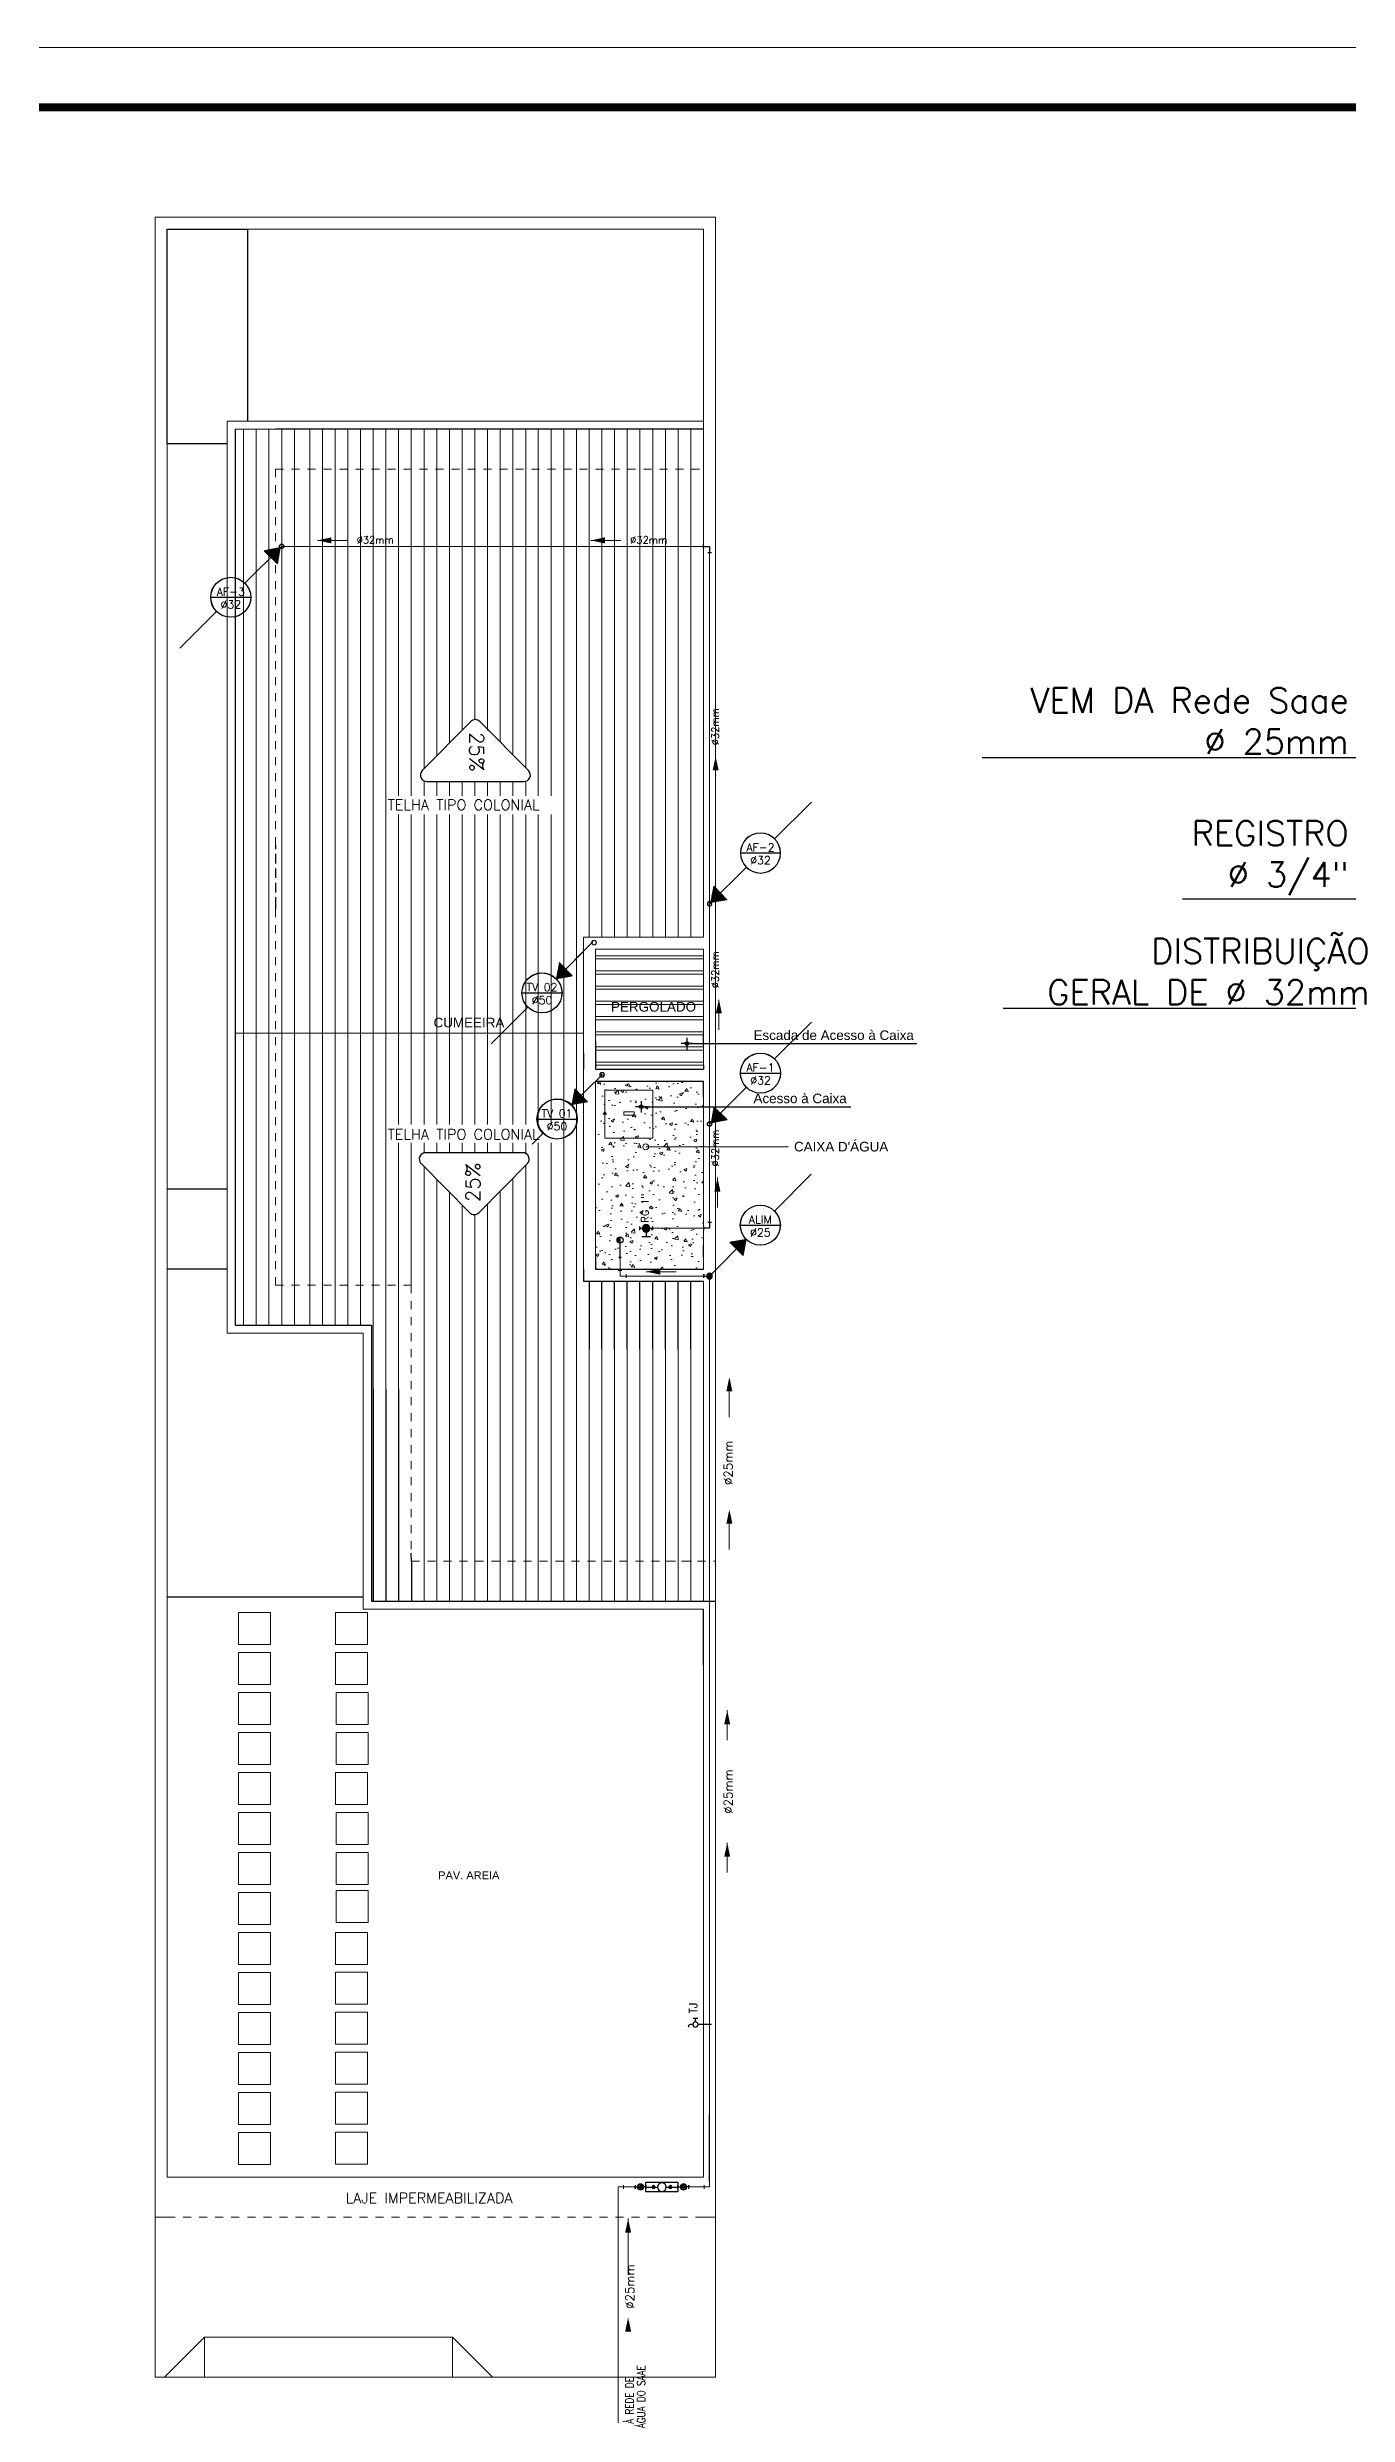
# Model space of a CAD drawing. Header units: millimetres. Extents: x 1345 to 2117, y 1214 to 1365.
# Drawn here: x 1946.42 to 1962.67, y 1266.45 to 1296.04 of the extents above; entities that cross this region are included whole.
import ezdxf
from ezdxf.enums import TextEntityAlignment as Align

# ---------------------------------------------------------------- set-up
doc = ezdxf.new("R2010")
doc.units = ezdxf.units.MM
doc.header["$LTSCALE"] = 0.5
doc.linetypes.add('HIDDEN2', pattern=[0.1875, 0.125, -0.0625])
for name, color, linetype in [('02', 2, 'Continuous'), ('08', 8, 'Continuous'), ('APBAN', 4, 'Continuous'), ('CONEXAO_AG_FRIA', 3, 'Continuous'), ('CONEXAO_ESGOTO', 7, 'Continuous'), ('CONEXÃO_HIDRÁULICA', 2, 'Continuous'), ('COTAS', 7, 'Continuous'), ('DETALHE_CONEXAO_EG', 3, 'Continuous'), ('DIVERSOS', 4, 'Continuous'), ('ESQUADRIAS', 3, 'Continuous'), ('HATCH', 8, 'Continuous'), ('PISO', 8, 'Continuous'), ('projeção 02', 7, 'HIDDEN2'), ('SIMBOLOS_AGUA', 3, 'Continuous'), ('texto pequeno', 3, 'Continuous'), ('TEXTO2', 3, 'Continuous'), ('TUBULAÇÃO_HIDRÁULICA', 5, 'Continuous'), ('TXT_0', 7, 'Continuous')]:
    doc.layers.add(name, color=color, linetype=linetype)
doc.styles.add('ADITIVOCAD', font='ROMANS.shx')
doc.styles.add('COTAS', font='romans.shx')
doc.styles.add('R80', font='simplex.shx', dxfattribs={"height": 0.2})
doc.styles.add('ROMANS', font='romans', dxfattribs={"height": 0.1})
doc.styles.add('SANSSERIF', font='sas_____.pfb', dxfattribs={"height": 1})
doc.styles.get("Standard").update_dxf_attribs({"font": 'arial.ttf'})
doc.dimstyles.new('COTAS', dxfattribs={"dimtxt": 0.08, "dimasz": 0.06, "dimexe": 0.18, "dimexo": 0.0625, "dimgap": 0.05, "dimtad": 1, "dimdec": 4, "dimzin": 4, "dimdsep": 46, "dimtxsty": 'R80', "dimblk1": 'DOT', "dimblk2": 'DOT', "dimsah": 1, "dimcen": 0.09, "dimse1": 1, "dimse2": 1, "dimclrt": 150, "dimadec": 0, "dimazin": 0, "dimtfac": 1, "dimtdec": 4, "dimtmove": 2, "dimatfit": 3, "dimldrblk": 'DOT', "dimfxl": 0, "dimtolj": 1, "dimtzin": 0, "dimarcsym": 0})
doc.dimstyles.new('ESCALA50', dxfattribs={"dimtxt": 0.1, "dimasz": 0.05, "dimexe": 0.18, "dimexo": 0.06, "dimgap": 0.1, "dimtad": 1, "dimzin": 4, "dimdsep": 46, "dimtxsty": 'Standard', "dimblk": 'BOLA', "dimcen": -0.06, "dimse1": 1, "dimse2": 1, "dimclrd": 7, "dimclrt": 7, "dimadec": 0, "dimazin": 0, "dimtfac": 1, "dimtix": 1, "dimtmove": 0, "dimatfit": 3, "dimldrblk": 'BOLA', "dimfxl": 0, "dimtolj": 1, "dimtzin": 4, "dimarcsym": 0})

# ---------------------------------------------------------------- blocks, each defined once
blk = doc.blocks.new('_Dot')
at = {"color": 0, "lineweight": -2}
blk.add_line((-0.5, 0), (-1, 0), dxfattribs=at)
at = {"color": 0, "const_width": 0.5}
blk.add_lwpolyline([(-0.25, 0, 1), (0.25, 0, 1)], format="xyb", close=True, dxfattribs=at)
blk = doc.blocks.new('DOT')
for p, q in [((1.5, 0), (-1.5, 0)), ((0, -1.5), (0, 1.5))]:
    blk.add_line(p, q)
blk.add_circle((0, 0), 0.5)
blk = doc.blocks.new('ADC_SETA3')
blk.add_lwpolyline([(-0.303, 0), (0.303, 0, 0.668179), (0.332, 0.068), (0.028, 0.375, 0.414214), (-0.028, 0.375), (-0.332, 0.068, 0.668179), (-0.303, 0), (-0.303, 0)], format="xyb")
blk = doc.blocks.new('BOLA')
for p, q in [((-1.44, 0), (1.44, 0)), ((0, -1.44), (0, 1.44))]:
    blk.add_line(p, q)
blk.add_circle((0, 0), 0.452)
blk = doc.blocks.new('Adh_hicol0')
for radius in [0.559, 0.515]:
    blk.add_circle((0, 0), radius)
blk = doc.blocks.new('j90')
at = {"layer": 'CONEXÃO_HIDRÁULICA'}
for p, q in [((-0.075, -0.0225), (-0.075, 0.0225)), ((-0.075, 0), (0, 0)), ((-0.0225, -0.075), (0.0225, -0.075)), ((0, 0), (0, -0.075))]:
    blk.add_line(p, q, dxfattribs=at)
blk = doc.blocks.new('Adh_cx_j90c')
h = blk.add_hatch()
h.set_pattern_fill('_U', color=256, scale=0.003, angle=45, style=0, double=1)
h.set_pattern_definition([(45, (-6.0733674, -5.0413484), (-0.0021213203, 0.0021213203), []), (135, (-6.0733674, -5.0413484), (-0.0021213203, -0.0021213203), [])])
h.paths.add_polyline_path([(-0.017, 0, 1), (0.017, 0, 1)])
blk.add_lwpolyline([(-0.068, 0.022), (-0.068, -0.023), (-0.068, 0), (-0.036, 0)])
for radius in [0.0359, 0.017]:
    blk.add_circle((0, 0), radius)
blk = doc.blocks.new('Adh_cx_j90b')
blk.add_lwpolyline([(-0.068, 0.022), (-0.068, -0.022), (-0.068, 0), (-0.006, 0)])
blk.add_circle((0, 0), 0.0359)
blk = doc.blocks.new('ADH_HIDROM2')
h = blk.add_hatch(color=256)
edge = h.paths.add_edge_path()
edge.add_arc((-0.112, -0.001), 0.0185, 0, 360)
h = blk.add_hatch(color=256)
edge = h.paths.add_edge_path()
edge.add_arc((0.098, -0.001), 0.0185, 0, 360)
for p, q in [((-0.207, -0.001), (-0.061, -0.001)), ((0.047, -0.001), (0.193, -0.001))]:
    blk.add_line(p, q)
blk.add_lwpolyline([(-0.207, -0.061), (0.193, -0.061), (0.193, 0.059), (-0.207, 0.059)], close=True)
for centre, radius in [((-0.112, -0.001), 0.0185), ((-0.007, -0.001), 0.0539), ((0.098, -0.001), 0.0185)]:
    blk.add_circle(centre, radius)
blk = doc.blocks.new('Adh_hiutiliz')
blk.add_line((0, 0), (0.12, 0))
at = {"flags": 8}
blk.add_attdef('$N', text='', height=0.09, dxfattribs=at).set_placement((0.226, 0.042), align=Align.MIDDLE)
blk = doc.blocks.new('ADH_TOR_PRE')
for p, q in [((-0.028, 0.078), (0.028, 0.078)), ((0, 0.032), (0, 0.078)), ((-0.078, 0), (-0.032, 0)), ((0.032, 0), (0.067, 0)), ((0.088, -0.022), (0.088, -0.032))]:
    blk.add_line(p, q)
blk.add_circle((0, 0), 0.0323)
blk.add_arc((0.067, -0.022), 0.0217, 359.6876, 88.1133)
blk = doc.blocks.new('ADH_TOR_BOIA')
for points in [[(-0.01, 0, 1), (0.01, 0, 1)], [(0.181, 0), (0.256, 0, 1)]]:
    blk.add_hatch(color=256).paths.add_polyline_path(points)
blk.add_line((0.01, 0), (0.256, 0))
for centre, radius in [((0, 0), 0.0103), ((0.219, 0), 0.0375)]:
    blk.add_circle(centre, radius)
blk = doc.blocks.new('Adh_acs_rg')
h = blk.add_hatch()
h.set_pattern_fill('_U', color=256, scale=0.002, angle=45, style=0, double=1)
h.set_pattern_definition([(45, (-7.4131718, -5.1711377), (-0.00141421356, 0.00141421356), []), (135, (-7.4131718, -5.1711377), (-0.00141421356, -0.00141421356), [])])
h.paths.add_polyline_path([(-0.046, 0, 1), (0.046, 0, 1)])
for p, q in [((-0.078, 0.022), (-0.078, -0.022)), ((0.053, 0.108), (-0.053, 0.108)), ((0, 0.046), (0, 0.108)), ((0.078, -0.022), (0.078, 0.022)), ((-0.078, 0), (-0.046, 0)), ((0.046, 0), (0.078, 0))]:
    blk.add_line(p, q)
blk.add_circle((0, 0), 0.046)
blk = doc.blocks.new('Adh_BalaoAf')
for p, q in [((0, 0), (0.65, 0)), ((1.8, 0), (1.15, 0))]:
    blk.add_line(p, q)
blk.add_circle((0.9, 0), 0.25)
blk = doc.blocks.new('Adh_Afn')
blk.add_line((-0.25, 0), (0.25, 0))
blk.add_circle((0, 0), 0.25)
at = {"flags": 8}
for tag, p in [('$AF', (0, 0.07)), ('$DIAM', (0, -0.091))]:
    blk.add_attdef(tag, text='', height=0.1, dxfattribs=at).set_placement(p, align=Align.MIDDLE)

msp = doc.modelspace()

# ---------------------------------------------------------------- hatches: boundary and pattern name
at = {"layer": 'DIVERSOS', "lineweight": 18}
h = msp.add_hatch(dxfattribs=at)
h.set_pattern_fill('AR-CONC', color=251, scale=0.002, style=0)
h.set_pattern_definition([(50, (583.51503, -15.13987), (0.36436934, -0.03187817), [0.0381, -0.4191]), (355, (583.51503, -15.13987), (-0.07048565, 0.382113286), [0.03048, -0.33528]), (100.451, (583.5454, -15.14253), (0.293885003, 0.350233376), [0.03238, -0.35618]), (46.1842, (583.51503, -15.03827), (0.54215808, -0.08408466), [0.05715, -0.62865]), (96.6356, (583.5602, -15.0453), (0.47480847, 0.49485111), [0.04857, -0.53427]), (351.184, (583.515, -15.03827), (0.47480921, 0.49485024), [0.04572, -0.50292]), (21, (583.56583, -15.06367), (0.30322976, -0.204531037), [0.0381, -0.4191]), (326, (583.56583, -15.06367), (0.12360406, 0.36837593), [0.03048, -0.33528]), (71.4514, (583.5911, -15.0807), (0.42683298, 0.163845715), [0.03238, -0.35618]), (37.5, (583.51503, -15.13987), (0.0061772065, 0.169110078), [0, -0.331216, 0, -0.34036, 0, -0.33655]), (7.5, (583.51503, -15.13987), (0.133639325, 0.20036115), [0, -0.194056, 0, -0.323596, 0, -0.12827]), (327.5, (583.40174, -15.13987), (0.27118119, -0.011457488), [0, -0.127, 0, -0.39624, 0, -0.52578]), (317.5, (583.35094, -15.13987), (0.296258363, 0.050852982), [0, -0.1651, 0, -0.263144, 0, -0.37338])])
h.paths.add_polyline_path([(1954.618, 1283.12), (1954.618, 1280.77), (1953.268, 1280.77), (1953.268, 1283.12)])
edge = h.paths.add_edge_path(flags=17)
edge.add_line((1954.618, 1283.12), (1954.393, 1283.12))
at = {"layer": 'HATCH', "lineweight": 18}
h = msp.add_hatch(dxfattribs=at)
h.set_pattern_fill('LINE,_O', color=256, scale=0.001, angle=158.4888)
h.set_pattern_definition([(158.48882318, (4179.3678788, 1473.4062248), (-0.001164217631, -0.002953848728), [])])
h.paths.add_polyline_path([(1949.127, 1289.75), (1949.293, 1289.587), (1949.328, 1289.79)])
h = msp.add_hatch(dxfattribs=at)
h.set_pattern_fill('LINE,_O', color=256, scale=0.001, angle=68.4888)
h.set_pattern_definition([(68.48882318, (2138.3517055, -944.6859855), (-0.002953848728, 0.001164217631), [])])
h.paths.add_polyline_path([(1954.748, 1285.555), (1954.91, 1285.388), (1954.708, 1285.354)])
h = msp.add_hatch(dxfattribs=at)
h.set_pattern_fill('LINE,_O', color=256, scale=0.001, angle=337.2881)
h.set_pattern_definition([(337.28811485, (-280.6210604, 1147.5528663), (0.0012258592473, 0.002928804211), [])])
h.paths.add_polyline_path([(1952.979, 1284.435), (1952.816, 1284.601), (1952.777, 1284.399)])
h = msp.add_hatch(dxfattribs=at)
h.set_pattern_fill('LINE,_O', color=256, scale=0.001, angle=337.2881)
h.set_pattern_definition([(337.28811485, (-280.426547, 1145.9798846), (0.0012258592473, 0.002928804211), [])])
h.paths.add_polyline_path([(1953.173, 1282.862), (1953.01, 1283.028), (1952.971, 1282.826)])
h = msp.add_hatch(dxfattribs=at)
h.set_pattern_fill('LINE,_O', color=256, scale=0.001, angle=-21.5112)
h.set_pattern_definition([(338.48882318, (-275.327328, 1098.9814667), (0.001164217631, 0.002953848728), [])])
h.paths.add_polyline_path([(1954.914, 1282.638), (1954.747, 1282.8), (1954.712, 1282.598)])
h = msp.add_hatch(dxfattribs=at)
h.set_pattern_fill('LINE,_O', color=256, scale=0.001, angle=157.2881)
h.set_pattern_definition([(157.28811485, (4188.5491478, 1417.9886794), (-0.0012258592473, -0.002928804211), [])])
h.paths.add_polyline_path([(1954.949, 1281.107), (1955.112, 1280.941), (1955.151, 1281.142)])

# ---------------------------------------------------------------- linework, layer by layer
at = {"color": 8, "linetype": 'ByBlock'}
for p, q in [((1948.768, 1291.27), (1948.768, 1280.07)), ((1954.618, 1291.271), (1949.268, 1291.271)), ((1949.268, 1286.07), (1949.268, 1286.019)), ((1949.268, 1285.959), (1949.268, 1285.839)), ((1949.268, 1285.779), (1949.268, 1285.659)), ((1949.268, 1285.599), (1949.268, 1285.479)), ((1949.268, 1285.419), (1949.268, 1285.27)), ((1954.618, 1283.57), (1954.618, 1283.72)), ((1953.118, 1283.47), (1953.118, 1283.27)), ((1953.268, 1283.62), (1953.268, 1283.42)), ((1953.268, 1283.42), (1953.268, 1283.27)), ((1953.268, 1283.27), (1954.618, 1283.27)), ((1953.268, 1283.12), (1954.618, 1283.12)), ((1954.618, 1283.32), (1954.618, 1283.27)), ((1954.618, 1282.92), (1954.618, 1283.12)), ((1948.668, 1281.77), (1947.918, 1281.77)), ((1954.618, 1280.92), (1954.618, 1281.07)), ((1948.668, 1280.77), (1947.918, 1280.77)), ((1953.118, 1280.77), (1953.118, 1280.62)), ((1953.268, 1280.92), (1953.268, 1280.77)), ((1953.268, 1280.77), (1954.618, 1280.77)), ((1953.118, 1280.62), (1954.618, 1280.62)), ((1953.189, 1280.62), (1953.189, 1279.77)), ((1953.348, 1279.77), (1953.348, 1280.62)), ((1953.507, 1279.77), (1953.507, 1280.62)), ((1953.666, 1279.77), (1953.666, 1280.62)), ((1953.824, 1279.77), (1953.824, 1280.62)), ((1953.983, 1279.77), (1953.983, 1280.62)), ((1954.142, 1279.77), (1954.142, 1280.62)), ((1954.301, 1279.77), (1954.301, 1280.62)), ((1954.459, 1279.77), (1954.459, 1280.62)), ((1948.768, 1280.07), (1950.468, 1280.07)), ((1950.468, 1280.07), (1950.468, 1276.62)), ((1953.189, 1279.77), (1953.189, 1279.77)), ((1953.189, 1279.77), (1953.189, 1279.77)), ((1953.189, 1279.77), (1953.189, 1279.77)), ((1950.491, 1279.27), (1950.491, 1276.62)), ((1950.649, 1279.27), (1950.649, 1276.62)), ((1950.808, 1279.27), (1950.808, 1276.62)), ((1950.968, 1277.12), (1950.967, 1277.22)), ((1950.968, 1277.12), (1950.968, 1276.62)), ((1950.367, 1276.67), (1947.918, 1276.67)), ((1950.468, 1276.62), (1954.768, 1276.62)), ((1954.618, 1275.82), (1954.618, 1276.52))]:
    msp.add_line(p, q, dxfattribs=at)
at = {"color": 5, "linetype": 'ByBlock'}
msp.add_line((1954.695, 1269.375), (1954.695, 1270.202), dxfattribs=at)
at = {"color": 8, "linetype": 'ByBlock'}
msp.add_lwpolyline([(1948.668, 1291.087), (1947.918, 1291.087), (1947.918, 1293.77), (1948.918, 1293.77), (1948.918, 1291.37)], dxfattribs=at)
at = {"layer": '02', "color": 8, "linetype": 'HIDDEN2', "lineweight": 18}
for p, q in [((1949.268, 1286.07), (1949.268, 1290.77)), ((1949.268, 1280.57), (1949.268, 1285.27)), ((1949.268, 1280.57), (1950.968, 1280.57))]:
    msp.add_line(p, q, dxfattribs=at)
at = {"layer": '02', "color": 8, "linetype": 'ByBlock', "lineweight": 18}
msp.add_line((1954.618, 1284.92), (1953.118, 1284.92), dxfattribs=at)
at = {"layer": '02', "lineweight": 18}
msp.add_lwpolyline([(1932.046, 1251.492), (1993.246, 1251.492), (1993.246, 1296.042), (1932.046, 1296.042)], close=True, dxfattribs=at)
at = {"layer": '02', "lineweight": 18, "const_width": 0.1}
msp.add_lwpolyline([(1932.796, 1252.242), (1992.496, 1252.242), (1992.496, 1295.292), (1932.796, 1295.292)], close=True, dxfattribs=at)
at = {"layer": '08', "color": 8, "linetype": 'HIDDEN2', "lineweight": 18, "ltscale": 0.2}
msp.add_line((1947.918, 1268.92), (1954.618, 1268.92), dxfattribs=at)
at = {"layer": '08', "lineweight": 18}
for p, q in [((1948.383, 1267.419), (1948.383, 1266.919)), ((1951.483, 1267.419), (1951.483, 1266.919))]:
    msp.add_line(p, q, dxfattribs=at)
for points in [[(1948.808, 1276.077), (1948.808, 1276.477), (1949.208, 1276.477), (1949.208, 1276.077)], [(1950.42, 1276.077), (1950.42, 1276.477), (1950.02, 1276.477), (1950.02, 1276.077)], [(1948.808, 1275.577), (1948.808, 1275.977), (1949.208, 1275.977), (1949.208, 1275.577)], [(1950.42, 1275.577), (1950.42, 1275.977), (1950.02, 1275.977), (1950.02, 1275.577)], [(1948.808, 1275.077), (1948.808, 1275.477), (1949.208, 1275.477), (1949.208, 1275.077)], [(1950.427, 1275.077), (1950.427, 1275.477), (1950.027, 1275.477), (1950.027, 1275.077)], [(1948.808, 1274.577), (1948.808, 1274.977), (1949.208, 1274.977), (1949.208, 1274.577)], [(1950.427, 1274.577), (1950.427, 1274.977), (1950.027, 1274.977), (1950.027, 1274.577)], [(1948.808, 1274.077), (1948.808, 1274.477), (1949.208, 1274.477), (1949.208, 1274.077)], [(1948.808, 1274.077), (1948.808, 1274.477), (1949.208, 1274.477), (1949.208, 1274.077)], [(1950.42, 1274.077), (1950.42, 1274.477), (1950.02, 1274.477), (1950.02, 1274.077)], [(1948.808, 1273.577), (1948.808, 1273.977), (1949.208, 1273.977), (1949.208, 1273.577)], [(1950.427, 1273.577), (1950.427, 1273.977), (1950.027, 1273.977), (1950.027, 1273.577)], [(1948.808, 1273.077), (1948.808, 1273.477), (1949.208, 1273.477), (1949.208, 1273.077)], [(1950.427, 1273.077), (1950.427, 1273.477), (1950.027, 1273.477), (1950.027, 1273.077)], [(1950.427, 1272.605), (1950.427, 1273.005), (1950.027, 1273.005), (1950.027, 1272.605)], [(1948.808, 1272.577), (1948.808, 1272.977), (1949.208, 1272.977), (1949.208, 1272.577)], [(1948.808, 1272.077), (1948.808, 1272.477), (1949.208, 1272.477), (1949.208, 1272.077)], [(1950.42, 1272.077), (1950.42, 1272.477), (1950.02, 1272.477), (1950.02, 1272.077)], [(1948.808, 1271.577), (1948.808, 1271.977), (1949.208, 1271.977), (1949.208, 1271.577)], [(1950.42, 1271.582), (1950.42, 1271.982), (1950.02, 1271.982), (1950.02, 1271.582)], [(1948.808, 1271.077), (1948.808, 1271.477), (1949.208, 1271.477), (1949.208, 1271.077)], [(1950.42, 1271.082), (1950.42, 1271.482), (1950.02, 1271.482), (1950.02, 1271.082)], [(1948.808, 1270.577), (1948.808, 1270.977), (1949.208, 1270.977), (1949.208, 1270.577)], [(1950.42, 1270.582), (1950.42, 1270.982), (1950.02, 1270.982), (1950.02, 1270.582)], [(1948.808, 1270.077), (1948.808, 1270.477), (1949.208, 1270.477), (1949.208, 1270.077)], [(1950.42, 1270.082), (1950.42, 1270.482), (1950.02, 1270.482), (1950.02, 1270.082)], [(1948.808, 1269.577), (1948.808, 1269.977), (1949.208, 1269.977), (1949.208, 1269.577)], [(1950.42, 1269.582), (1950.42, 1269.982), (1950.02, 1269.982), (1950.02, 1269.582)]]:
    msp.add_lwpolyline(points, close=True, dxfattribs=at)
msp.add_lwpolyline([(1947.883, 1266.919), (1948.383, 1267.419), (1951.483, 1267.419), (1951.983, 1266.919)], dxfattribs=at)
at = {"layer": 'CONEXAO_ESGOTO', "lineweight": 18}
for p, q in [((1950.167, 1289.879), (1949.793, 1289.879)), ((1953.586, 1289.879), (1953.212, 1289.879)), ((1954.808, 1283.762), (1954.808, 1284.136)), ((1954.793, 1281.54), (1954.793, 1281.914)), ((1954.276, 1280.738), (1953.902, 1280.738)), ((1954.94, 1278.92), (1954.94, 1279.294)), ((1954.94, 1277.265), (1954.94, 1277.639)), ((1954.915, 1274.881), (1954.915, 1275.255)), ((1954.915, 1273.226), (1954.915, 1273.6)), ((1953.676, 1268.526), (1953.676, 1268.901)), ((1953.676, 1268.197), (1953.676, 1268.571))]:
    msp.add_line(p, q, dxfattribs=at)
for points in [[(1949.793, 1289.879), (1949.969, 1289.841), (1949.969, 1289.917)], [(1953.212, 1289.879), (1953.388, 1289.841), (1953.388, 1289.917)], [(1954.77, 1287.181), (1954.732, 1287.005), (1954.807, 1287.005)], [(1954.81, 1284.143), (1954.772, 1283.967), (1954.848, 1283.967)], [(1954.793, 1281.914), (1954.755, 1281.738), (1954.83, 1281.738)], [(1953.902, 1280.738), (1954.078, 1280.701), (1954.078, 1280.776)], [(1954.941, 1279.42), (1954.979, 1279.244), (1954.904, 1279.244)], [(1954.941, 1277.766), (1954.979, 1277.59), (1954.904, 1277.59)], [(1954.915, 1275.255), (1954.952, 1275.079), (1954.877, 1275.079)], [(1954.915, 1273.6), (1954.952, 1273.424), (1954.877, 1273.424)], [(1953.676, 1268.901), (1953.714, 1268.725), (1953.639, 1268.725)], [(1953.676, 1267.666), (1953.714, 1267.49), (1953.639, 1267.49)]]:
    msp.add_solid(points, dxfattribs=at)
at = {"layer": 'CONEXÃO_HIDRÁULICA', "lineweight": 18}
msp.add_line((1953.653, 1280.705), (1953.653, 1280.66), dxfattribs=at)
for points in [[(1953.552, 1280.751), (1953.597, 1280.751), (1953.575, 1280.751), (1953.575, 1280.683), (1953.653, 1280.683)], [(1953.618, 1269.319), (1953.618, 1269.274), (1953.618, 1269.297), (1953.55, 1269.297), (1953.55, 1269.219)], [(1954.627, 1269.274), (1954.627, 1269.319), (1954.627, 1269.297), (1954.695, 1269.297), (1954.695, 1269.375)]]:
    msp.add_lwpolyline(points, dxfattribs=at)
at = {"layer": 'DETALHE_CONEXAO_EG', "lineweight": 18}
for centre, radius in [((1953.251, 1284.852), 0.03), ((1953.251, 1284.852), 0.0275), ((1953.351, 1283.199), 0.03), ((1953.351, 1283.199), 0.0275)]:
    msp.add_circle(centre, radius, dxfattribs=at)
for centre, radius, start, end in [((1953.351, 1283.199), 0.025, 0.1014, 180.0974), ((1953.338, 1283.193), 0.0137, 24.1256, 156.0732), ((1953.351, 1283.199), 0.025, 180.1001, 0.0961), ((1953.363, 1283.205), 0.0137, 204.1256, 336.0732)]:
    msp.add_arc(centre, radius, start, end, dxfattribs=at)
at = {"layer": 'DIVERSOS', "color": 8, "lineweight": 18}
for p, q in [((1947.768, 1291.52), (1947.768, 1293.92)), ((1947.768, 1293.92), (1954.768, 1293.92)), ((1947.918, 1291.52), (1947.918, 1293.77)), ((1947.918, 1293.77), (1954.618, 1293.77)), ((1954.618, 1293.77), (1954.618, 1291.52)), ((1954.768, 1291.52), (1954.768, 1293.92)), ((1947.768, 1268.92), (1947.768, 1291.52)), ((1947.918, 1269.42), (1947.918, 1291.52)), ((1953.268, 1284.688), (1954.618, 1284.688)), ((1953.268, 1284.648), (1954.618, 1284.648)), ((1953.268, 1284.498), (1954.618, 1284.498)), ((1953.268, 1284.458), (1954.618, 1284.458)), ((1953.268, 1284.308), (1954.618, 1284.308)), ((1953.268, 1284.268), (1954.618, 1284.268)), ((1954.618, 1283.72), (1954.618, 1284.52)), ((1953.268, 1284.118), (1954.618, 1284.118)), ((1953.268, 1284.078), (1954.618, 1284.078)), ((1953.268, 1283.928), (1954.618, 1283.928)), ((1953.268, 1283.888), (1954.618, 1283.888)), ((1953.268, 1283.738), (1954.618, 1283.738)), ((1953.268, 1283.698), (1954.618, 1283.698)), ((1953.268, 1283.548), (1954.618, 1283.548)), ((1953.268, 1283.508), (1954.618, 1283.508)), ((1953.268, 1283.358), (1954.618, 1283.358)), ((1954.618, 1283.32), (1954.618, 1283.57)), ((1953.268, 1283.318), (1954.618, 1283.318)), ((1954.768, 1276.52), (1954.768, 1268.92)), ((1954.618, 1275.82), (1954.618, 1269.42)), ((1954.618, 1269.42), (1947.918, 1269.42)), ((1947.768, 1268.92), (1947.918, 1268.92)), ((1954.618, 1268.92), (1954.768, 1268.92))]:
    msp.add_line(p, q, dxfattribs=at)
at = {"layer": 'DIVERSOS', "lineweight": 18}
for p, q in [((1949.328, 1289.79), (1949.293, 1289.587)), ((1954.708, 1285.354), (1954.91, 1285.388)), ((1953.115, 1284.737), (1952.777, 1284.399)), ((1953.351, 1283.199), (1952.971, 1282.826)), ((1952.479, 1282.334), (1952.618, 1282.473)), ((1955.151, 1281.142), (1955.112, 1280.941))]:
    msp.add_line(p, q, dxfattribs=at)
for points in [[(1949.328, 1289.79), (1949.127, 1289.75), (1949.293, 1289.587)], [(1954.708, 1285.354), (1954.748, 1285.555), (1954.91, 1285.388)], [(1952.777, 1284.399), (1952.979, 1284.435), (1952.816, 1284.601)], [(1954.712, 1282.598), (1954.914, 1282.638), (1954.747, 1282.8)], [(1955.151, 1281.142), (1954.949, 1281.107), (1955.112, 1280.941)]]:
    msp.add_lwpolyline(points, dxfattribs=at)
at = {"layer": 'DIVERSOS', "color": 8, "lineweight": 18}
msp.add_lwpolyline([(1953.621, 1282.738), (1953.752, 1282.738), (1953.752, 1282.696), (1953.621, 1282.696)], close=True, dxfattribs=at)
at = {"layer": 'DIVERSOS', "lineweight": 18}
msp.add_circle((1952.794, 1282.649), 0.25, dxfattribs=at)
at = {"layer": 'ESQUADRIAS', "color": 8, "lineweight": 18}
for p, q in [((1954.618, 1291.52), (1954.618, 1284.92)), ((1954.768, 1291.52), (1954.768, 1276.52)), ((1954.618, 1291.27), (1948.768, 1291.27)), ((1953.118, 1283.47), (1953.118, 1284.92)), ((1954.618, 1284.77), (1953.268, 1284.77)), ((1953.268, 1283.62), (1953.268, 1284.77)), ((1954.618, 1284.77), (1954.618, 1284.52)), ((1953.118, 1283.72), (1948.768, 1283.72)), ((1953.118, 1283.27), (1953.118, 1280.77)), ((1953.268, 1283.12), (1953.268, 1280.92)), ((1954.618, 1282.92), (1954.618, 1281.07)), ((1954.618, 1280.92), (1954.618, 1280.77)), ((1954.618, 1280.62), (1954.618, 1277.22)), ((1954.618, 1276.62), (1954.618, 1277.22))]:
    msp.add_line(p, q, dxfattribs=at)
msp.add_lwpolyline([(1953.386, 1282.406), (1953.986, 1282.406), (1953.986, 1283.006), (1953.386, 1283.006)], close=True, dxfattribs=at)
at = {"layer": 'HATCH', "lineweight": 18}
for p, q in [((1948.668, 1291.37), (1954.618, 1291.37)), ((1948.668, 1286.07), (1948.668, 1291.37)), ((1948.871, 1290.12), (1948.871, 1291.27)), ((1949.029, 1290.12), (1949.029, 1291.27)), ((1949.188, 1290.12), (1949.188, 1291.27)), ((1949.347, 1290.12), (1949.347, 1291.27)), ((1949.506, 1290.12), (1949.506, 1291.27)), ((1949.697, 1280.07), (1949.697, 1291.27)), ((1949.856, 1280.07), (1949.856, 1291.27)), ((1950.014, 1280.07), (1950.014, 1291.27)), ((1950.173, 1280.07), (1950.173, 1291.27)), ((1950.332, 1280.07), (1950.332, 1291.27)), ((1950.491, 1279.27), (1950.491, 1291.27)), ((1950.649, 1279.27), (1950.649, 1291.27)), ((1950.808, 1286.684), (1950.808, 1291.27)), ((1950.967, 1286.684), (1950.967, 1291.27)), ((1951.126, 1287.023), (1951.126, 1291.27)), ((1951.284, 1287.183), (1951.284, 1291.27)), ((1951.443, 1287.343), (1951.443, 1291.27)), ((1951.602, 1287.504), (1951.602, 1291.27)), ((1951.761, 1287.638), (1951.761, 1291.27)), ((1951.919, 1290.12), (1951.919, 1291.27)), ((1952.078, 1290.12), (1952.078, 1291.27)), ((1952.237, 1290.12), (1952.237, 1291.27)), ((1952.396, 1290.12), (1952.396, 1291.27)), ((1952.554, 1290.12), (1952.554, 1291.27)), ((1952.713, 1290.12), (1952.713, 1291.27)), ((1952.872, 1290.12), (1952.872, 1291.27)), ((1953.031, 1290.12), (1953.031, 1291.27)), ((1953.189, 1290.12), (1953.189, 1291.27)), ((1953.348, 1290.12), (1953.348, 1291.27)), ((1953.507, 1290.12), (1953.507, 1291.27)), ((1953.666, 1290.12), (1953.666, 1291.27)), ((1953.824, 1290.12), (1953.824, 1291.27)), ((1953.983, 1290.12), (1953.983, 1291.27)), ((1954.142, 1290.12), (1954.142, 1291.27)), ((1954.301, 1290.12), (1954.301, 1291.27)), ((1954.459, 1290.12), (1954.459, 1291.27)), ((1948.871, 1285.57), (1948.871, 1290.12)), ((1949.029, 1280.07), (1949.029, 1290.12)), ((1949.188, 1280.07), (1949.188, 1290.12)), ((1949.347, 1280.07), (1949.347, 1290.12)), ((1949.506, 1280.07), (1949.506, 1290.12)), ((1951.919, 1287.501), (1951.919, 1290.12)), ((1952.078, 1287.359), (1952.078, 1290.12)), ((1952.237, 1287.198), (1952.237, 1290.12)), ((1952.396, 1287.038), (1952.396, 1290.12)), ((1952.554, 1286.684), (1952.554, 1290.12)), ((1952.713, 1286.684), (1952.713, 1290.12)), ((1952.872, 1285.524), (1952.872, 1290.12)), ((1953.031, 1285.524), (1953.031, 1290.12)), ((1953.189, 1288.708), (1953.189, 1290.12)), ((1953.348, 1288.708), (1953.348, 1290.12)), ((1953.507, 1288.328), (1953.507, 1290.12)), ((1953.666, 1284.92), (1953.666, 1290.12)), ((1953.824, 1284.92), (1953.824, 1290.12)), ((1953.983, 1284.92), (1953.983, 1290.12)), ((1954.142, 1284.92), (1954.142, 1290.12)), ((1954.301, 1284.92), (1954.301, 1290.12)), ((1954.459, 1284.92), (1954.459, 1290.12)), ((1953.189, 1284.92), (1953.189, 1288.708)), ((1953.348, 1284.92), (1953.348, 1288.708)), ((1953.507, 1284.92), (1953.507, 1288.328)), ((1951.126, 1286.684), (1951.126, 1286.874)), ((1951.284, 1286.684), (1951.284, 1286.865)), ((1951.443, 1286.684), (1951.443, 1286.865)), ((1951.602, 1286.684), (1951.602, 1286.865)), ((1951.761, 1286.684), (1951.761, 1286.865)), ((1951.919, 1286.684), (1951.919, 1286.865)), ((1952.078, 1286.684), (1952.078, 1286.865)), ((1952.237, 1286.684), (1952.237, 1286.865)), ((1952.396, 1286.684), (1952.396, 1286.868)), ((1950.808, 1282.579), (1950.808, 1286.454)), ((1950.967, 1282.579), (1950.967, 1286.454)), ((1951.126, 1282.579), (1951.126, 1286.454)), ((1951.284, 1282.579), (1951.284, 1286.454)), ((1951.443, 1283.72), (1951.443, 1286.454)), ((1951.602, 1283.72), (1951.602, 1286.454)), ((1951.761, 1283.72), (1951.761, 1286.454)), ((1951.761, 1285.757), (1951.761, 1286.357)), ((1951.919, 1285.524), (1951.919, 1286.454)), ((1952.078, 1283.72), (1952.078, 1286.454)), ((1952.237, 1285.524), (1952.237, 1286.454)), ((1952.396, 1285.524), (1952.396, 1286.454)), ((1952.554, 1285.524), (1952.554, 1286.454)), ((1952.713, 1285.524), (1952.713, 1286.454)), ((1948.668, 1286.07), (1948.668, 1285.27)), ((1948.868, 1285.57), (1948.868, 1280.07)), ((1951.919, 1283.72), (1951.919, 1285.524)), ((1952.078, 1284.885), (1952.078, 1285.524)), ((1952.237, 1282.579), (1952.237, 1285.524)), ((1952.396, 1282.579), (1952.396, 1285.524)), ((1952.554, 1282.579), (1952.554, 1285.524)), ((1952.713, 1282.579), (1952.713, 1285.524)), ((1952.872, 1282.066), (1952.872, 1285.524)), ((1953.031, 1282.066), (1953.031, 1285.524)), ((1948.668, 1279.97), (1948.668, 1285.27)), ((1951.443, 1282.579), (1951.443, 1284.62)), ((1951.602, 1282.579), (1951.602, 1284.62)), ((1951.761, 1282.579), (1951.761, 1284.62)), ((1951.919, 1282.579), (1951.919, 1284.62)), ((1952.078, 1282.579), (1952.078, 1284.62)), ((1950.808, 1279.27), (1950.808, 1282.35)), ((1950.967, 1280.57), (1950.967, 1282.35)), ((1951.126, 1282.222), (1951.126, 1282.35)), ((1951.284, 1282.225), (1951.284, 1282.35)), ((1951.443, 1282.225), (1951.443, 1282.35)), ((1951.602, 1282.225), (1951.602, 1282.35)), ((1951.761, 1282.225), (1951.761, 1282.35)), ((1951.919, 1282.225), (1951.919, 1282.35)), ((1952.078, 1282.225), (1952.078, 1282.35)), ((1952.237, 1282.225), (1952.237, 1282.35)), ((1952.396, 1282.216), (1952.396, 1282.35)), ((1952.554, 1282.066), (1952.554, 1282.35)), ((1952.713, 1282.066), (1952.713, 1282.35)), ((1955.681, 1282.298), (1953.896, 1282.298)), ((1951.126, 1276.62), (1951.126, 1282.052)), ((1951.284, 1276.62), (1951.284, 1281.892)), ((1952.237, 1276.62), (1952.237, 1281.907)), ((1952.396, 1282.066), (1952.396, 1282.067)), ((1952.396, 1276.62), (1952.396, 1282.066)), ((1952.554, 1276.62), (1952.554, 1282.066)), ((1952.713, 1276.62), (1952.713, 1282.066)), ((1952.872, 1276.62), (1952.872, 1282.066)), ((1953.031, 1276.62), (1953.031, 1282.066)), ((1951.443, 1276.62), (1951.443, 1281.731)), ((1951.919, 1276.62), (1951.919, 1281.586)), ((1952.078, 1276.62), (1952.078, 1281.747)), ((1951.602, 1276.62), (1951.602, 1281.571)), ((1951.761, 1276.62), (1951.761, 1281.452)), ((1948.668, 1279.97), (1950.367, 1279.97)), ((1950.367, 1279.97), (1950.367, 1276.52)), ((1953.189, 1276.62), (1953.189, 1279.77)), ((1953.348, 1276.62), (1953.348, 1279.77)), ((1953.507, 1276.62), (1953.507, 1279.77)), ((1953.666, 1276.62), (1953.666, 1279.77)), ((1953.824, 1276.62), (1953.824, 1279.77)), ((1953.983, 1276.62), (1953.983, 1279.77)), ((1954.142, 1276.62), (1954.142, 1279.77)), ((1954.301, 1276.62), (1954.301, 1279.77)), ((1954.459, 1276.62), (1954.459, 1279.77)), ((1950.367, 1276.52), (1954.618, 1276.52))]:
    msp.add_line(p, q, dxfattribs=at)
msp.add_circle((1953.896, 1282.298), 0.0364, dxfattribs=at)
at = {"layer": 'PISO', "lineweight": 18}
for p, q in [((1947.768, 1268.92), (1947.768, 1266.919)), ((1954.768, 1268.92), (1954.768, 1266.919)), ((1954.768, 1266.919), (1947.768, 1266.919))]:
    msp.add_line(p, q, dxfattribs=at)
at = {"layer": 'projeção 02', "color": 8, "lineweight": 18}
msp.add_line((1949.268, 1290.77), (1954.618, 1290.77), dxfattribs=at)
at = {"layer": 'projeção 02', "color": 8, "linetype": 'HIDDEN2', "lineweight": 18}
for p, q in [((1950.967, 1280.57), (1950.967, 1277.22)), ((1950.968, 1277.12), (1954.618, 1277.12)), ((1954.142, 1277.12), (1954.768, 1277.12))]:
    msp.add_line(p, q, dxfattribs=at)
at = {"layer": 'TUBULAÇÃO_HIDRÁULICA', "lineweight": 18}
for p, q in [((1949.347, 1289.804), (1954.694, 1289.804)), ((1954.694, 1281.28), (1954.694, 1289.804)), ((1953.979, 1281.28), (1954.694, 1281.28)), ((1953.575, 1280.761), (1953.575, 1280.926)), ((1954.692, 1280.683), (1953.653, 1280.683)), ((1954.692, 1280.683), (1954.695, 1270.202)), ((1953.55, 1269.219), (1953.55, 1266.101)), ((1953.763, 1269.297), (1953.618, 1269.297)), ((1954.435, 1269.297), (1954.627, 1269.297))]:
    msp.add_line(p, q, dxfattribs=at)

# ---------------------------------------------------------------- block references
at = {"layer": 'CONEXÃO_HIDRÁULICA', "lineweight": 18, "xscale": -1}
for name, p, rotation in [('Adh_acs_rg', (1953.901, 1281.28), 180), ('Adh_cx_j90c', (1954.692, 1280.683), 180), ('Adh_cx_j90b', (1953.831, 1269.297), 359.9999999999935), ('Adh_cx_j90b', (1954.367, 1269.297), 180)]:
    msp.add_blockref(name, p, dxfattribs=dict(at, rotation=rotation))
at = {"layer": 'CONEXÃO_HIDRÁULICA', "lineweight": 18}
msp.add_blockref('Adh_cx_j90c', (1953.831, 1269.297), dxfattribs=at)
at = {"layer": 'CONEXÃO_HIDRÁULICA', "lineweight": 18, "rotation": 179.9999999999935}
msp.add_blockref('Adh_cx_j90c', (1954.367, 1269.297), dxfattribs=at)
at = {"layer": 'COTAS', "lineweight": 18}
msp.add_blockref('j90', (1954.694, 1289.804), dxfattribs=at)
at = {"layer": 'COTAS', "lineweight": 18, "rotation": 270.0000000003452}
msp.add_blockref('j90', (1954.694, 1281.28), dxfattribs=at)
at = {"layer": 'DIVERSOS', "lineweight": 18}
for p, rotation in [((1949.347, 1289.804), 224.9999999999999), ((1953.236, 1284.859), 224.9999999999954), ((1954.694, 1282.584), 45.00000000000009), ((1954.692, 1280.683), 45.00000000000009)]:
    msp.add_blockref('Adh_BalaoAf', p, dxfattribs=dict(at, rotation=rotation))
ref = msp.add_blockref('Adh_Afn', (1948.711, 1289.168), dxfattribs=at)
ref.add_attrib('$AF', 'AF-3', dxfattribs={"layer": 'TXT_0', "height": 0.1, "style": 'ADITIVOCAD', "flags": 8}).set_placement((1948.711, 1289.238), align=Align.MIDDLE)
ref.add_attrib('$DIAM', '%%C32', dxfattribs={"layer": 'TXT_0', "height": 0.1, "style": 'ADITIVOCAD', "flags": 8}).set_placement((1948.711, 1289.077), align=Align.MIDDLE)
at = {"layer": 'DIVERSOS', "lineweight": 18, "xscale": 2, "yscale": 2, "zscale": 2}
msp.add_blockref('ADC_SETA3', (1951.768, 1286.865), dxfattribs=at)
at = {"layer": 'DIVERSOS', "lineweight": 18, "xscale": -1, "rotation": 225.0000000000046}
msp.add_blockref('Adh_BalaoAf', (1954.694, 1285.335), dxfattribs=at)
at = {"layer": 'DIVERSOS', "lineweight": 18}
ref = msp.add_blockref('Adh_Afn', (1955.33, 1285.971), dxfattribs=dict(at, xscale=-1))
ref.add_attrib('$AF', 'AF-2', dxfattribs={"layer": 'TXT_0', "height": 0.1, "style": 'ADITIVOCAD', "flags": 8}).set_placement((1955.33, 1286.042), align=Align.MIDDLE)
ref.add_attrib('$DIAM', '%%C32', dxfattribs={"layer": 'TXT_0', "height": 0.1, "style": 'ADITIVOCAD', "flags": 8}).set_placement((1955.33, 1285.88), align=Align.MIDDLE)
ref = msp.add_blockref('Adh_Afn', (1952.6, 1284.222), dxfattribs=at)
ref.add_attrib('$AF', 'TV 02', dxfattribs={"layer": 'TXT_0', "height": 0.1, "style": 'ADITIVOCAD', "flags": 8}).set_placement((1952.6, 1284.293), align=Align.MIDDLE)
ref.add_attrib('$DIAM', '%%C50', dxfattribs={"layer": 'TXT_0', "height": 0.1, "style": 'ADITIVOCAD', "flags": 8}).set_placement((1952.6, 1284.132), align=Align.MIDDLE)
ref = msp.add_blockref('Adh_Afn', (1955.33, 1283.22), dxfattribs=at)
ref.add_attrib('$AF', 'AF-1', dxfattribs={"layer": 'TXT_0', "height": 0.1, "style": 'ADITIVOCAD', "flags": 8}).set_placement((1955.33, 1283.29), align=Align.MIDDLE)
ref.add_attrib('$DIAM', '%%C32', dxfattribs={"layer": 'TXT_0', "height": 0.1, "style": 'ADITIVOCAD', "flags": 8}).set_placement((1955.33, 1283.129), align=Align.MIDDLE)
ref = msp.add_blockref('Adh_Afn', (1952.787, 1282.646), dxfattribs=at)
ref.add_attrib('$AF', 'TV 01', dxfattribs={"layer": 'TXT_0', "height": 0.1, "style": 'ADITIVOCAD', "flags": 8}).set_placement((1952.787, 1282.716), align=Align.MIDDLE)
ref.add_attrib('$DIAM', '%%C50', dxfattribs={"layer": 'TXT_0', "height": 0.1, "style": 'ADITIVOCAD', "flags": 8}).set_placement((1952.787, 1282.555), align=Align.MIDDLE)
at = {"layer": 'DIVERSOS', "lineweight": 18, "xscale": 2, "yscale": 2, "zscale": 2, "rotation": 180}
msp.add_blockref('ADC_SETA3', (1951.753, 1282.225), dxfattribs=at)
at = {"layer": 'DIVERSOS', "lineweight": 18}
ref = msp.add_blockref('Adh_Afn', (1955.328, 1281.319), dxfattribs=at)
ref.add_attrib('$AF', 'ALIM', dxfattribs={"layer": 'TXT_0', "height": 0.1, "style": 'ADITIVOCAD', "flags": 8}).set_placement((1955.328, 1281.389), align=Align.MIDDLE)
ref.add_attrib('$DIAM', '%%C25', dxfattribs={"layer": 'TXT_0', "height": 0.1, "style": 'ADITIVOCAD', "flags": 8}).set_placement((1955.328, 1281.228), align=Align.MIDDLE)
at = {"layer": 'SIMBOLOS_AGUA', "lineweight": 18, "rotation": 90}
msp.add_blockref('ADH_TOR_BOIA', (1953.575, 1280.916), dxfattribs=at)
at = {"layer": 'SIMBOLOS_AGUA', "lineweight": 18, "xscale": -1}
msp.add_blockref('ADH_TOR_PRE', (1954.518, 1271.327), dxfattribs=at)
at = {"layer": 'SIMBOLOS_AGUA', "lineweight": 18, "xscale": -1, "rotation": 180}
msp.add_blockref('ADH_HIDROM2', (1954.106, 1269.295), dxfattribs=at)
at = {"layer": 'TUBULAÇÃO_HIDRÁULICA', "lineweight": 18, "yscale": 0.0500000000001819, "zscale": 0.0500000000001819, "rotation": 180}
for p, xscale in [((1949.347, 1289.804), 0.0500000000001819), ((1954.694, 1285.335), -0.0500000000001819)]:
    msp.add_blockref('Adh_hicol0', p, dxfattribs=dict(at, xscale=xscale))
at = {"layer": 'TUBULAÇÃO_HIDRÁULICA', "lineweight": 18, "xscale": 0.05000000000000071, "yscale": 0.05000000000000071, "zscale": 0.05000000000000071}
for p in [(1954.694, 1282.584), (1954.692, 1280.683)]:
    msp.add_blockref('Adh_hicol0', p, dxfattribs=at)
at = {"layer": 'TUBULAÇÃO_HIDRÁULICA', "lineweight": 18}
ref = msp.add_blockref('Adh_hiutiliz', (1954.716, 1271.327), dxfattribs=dict(at, xscale=-1))
ref.add_attrib('$N', 'TJ', dxfattribs={"layer": 'CONEXÃO_HIDRÁULICA', "height": 0.1, "rotation": 90, "style": 'ADITIVOCAD', "flags": 8}).set_placement((1954.49, 1271.533), align=Align.MIDDLE)
ref = msp.add_blockref('Adh_hiutiliz', (1954.716, 1271.327), dxfattribs=dict(at, xscale=-1))
ref.add_attrib('$N', 'TJ', dxfattribs={"layer": 'CONEXÃO_HIDRÁULICA', "height": 0.1, "rotation": 90, "style": 'ADITIVOCAD', "flags": 8}).set_placement((1954.49, 1271.532), align=Align.MIDDLE)

# ---------------------------------------------------------------- texts
at = {"layer": 'APBAN', "lineweight": 18, "attachment_point": 9, "style": 'COTAS'}
for s, insert, char_height in [('VEM DA Rede Saae\\P%%c 25mm', (1962.681, 1287.209), 0.30938), ('REGISTRO\\P%%c 3/4"', (1962.681, 1285.445), 0.3094), ('DISTRIBUIÇÃO\\PGERAL DE %%C 32mm', (1962.944, 1284.076), 0.30938)]:
    msp.add_mtext(s, dxfattribs=dict(at, insert=insert, char_height=char_height))
at = {"layer": 'CONEXAO_AG_FRIA', "lineweight": 18, "style": 'ROMANS'}
for rotation, p in [(0.1652, (1950.484, 1289.84)), (0.1652, (1953.903, 1289.84)), (90.1652, (1954.809, 1287.52)), (90.1652, (1954.809, 1284.482)), (90.1652, (1954.809, 1282.253))]:
    msp.add_text(' %%C32mm', height=0.09, rotation=rotation, dxfattribs=at).set_placement(p, align=Align.CENTER)
msp.add_text('RG 1"', height=0.09, rotation=90, dxfattribs=at).set_placement((1953.931, 1281.351))
at = {"layer": 'CONEXAO_AG_FRIA', "lineweight": 18, "char_height": 0.108, "attachment_point": 5, "rotation": 90, "style": 'ROMANS'}
for insert in [(1954.927, 1278.349), (1954.927, 1274.239), (1953.698, 1268.051)]:
    msp.add_mtext('\\A1;∅25mm', dxfattribs=dict(at, insert=insert))
at = {"layer": 'texto pequeno', "color": 8, "lineweight": 18, "style": 'SANSSERIF'}
for s, p in [('PERGOLADO', (1953.463, 1283.989)), ('CUMEEIRA', (1951.245, 1283.792)), ('Escada de Acesso à Caixa', (1955.243, 1283.634)), ('Acesso à Caixa', (1955.243, 1282.844)), ("CAIXA D'ÁGUA", (1955.749, 1282.241))]:
    msp.add_text(s, height=0.12, dxfattribs=at).set_placement(p)
at = {"layer": 'texto pequeno', "lineweight": 18, "ltscale": 0.2, "style": 'ROMANS', "width": 0.8}
for s, p in [(' À REDE DE', (1953.744, 1266.282)), ('ÁGUA DO SAAE', (1953.889, 1266.282))]:
    msp.add_text(s, height=0.1, rotation=90, dxfattribs=at).set_placement(p)
at = {"layer": 'TEXTO2', "color": 8, "lineweight": 18, "ltscale": 0.4, "style": 'ADITIVOCAD'}
for rotation, p in [(270, (1951.695, 1287.482)), (90, (1951.827, 1281.608))]:
    msp.add_text('25%%%', height=0.18, rotation=rotation, dxfattribs=at).set_placement(p)
for s, p in [('TELHA TIPO COLONIAL', (1950.671, 1286.507)), ('TELHA TIPO COLONIAL', (1950.671, 1282.389)), ('LAJE IMPERMEABILIZADA', (1950.146, 1269.094))]:
    msp.add_text(s, height=0.13122, dxfattribs=at).set_placement(p)
at = {"layer": 'TXT_0', "lineweight": 18, "style": 'SANSSERIF'}
msp.add_text('PAV. AREIA', height=0.0985, dxfattribs=at).set_placement((1951.303, 1273.144))

# ---------------------------------------------------------------- leaders
at = {"lineweight": 18}
for points in [[(1954.41, 1283.589), (1957.284, 1283.589)], [(1953.839, 1282.799), (1956.461, 1282.799)]]:
    msp.add_leader(points, dimstyle='ESCALA50', override={"dimgap": 0.1, "dimtad": 0}, dxfattribs=at)
at = {"layer": 'APBAN', "lineweight": 18, "annotation_type": 0, "has_hookline": 1, "hookline_direction": 1}
for points, text_width in [([(1965.447, 1286.288), (1962.791, 1287.159), (1962.731, 1287.159)], 4.582), ([(1965.447, 1284.524), (1962.791, 1285.395), (1962.731, 1285.395)], 2.077), ([(1966.478, 1283.372), (1962.994, 1284.026)], 4.582)]:
    msp.add_leader(points, dimstyle='COTAS', override={"dimldrblk": 'DOT'}, dxfattribs=dict(at, text_width=text_width))

doc.saveas('drawing.dxf')
